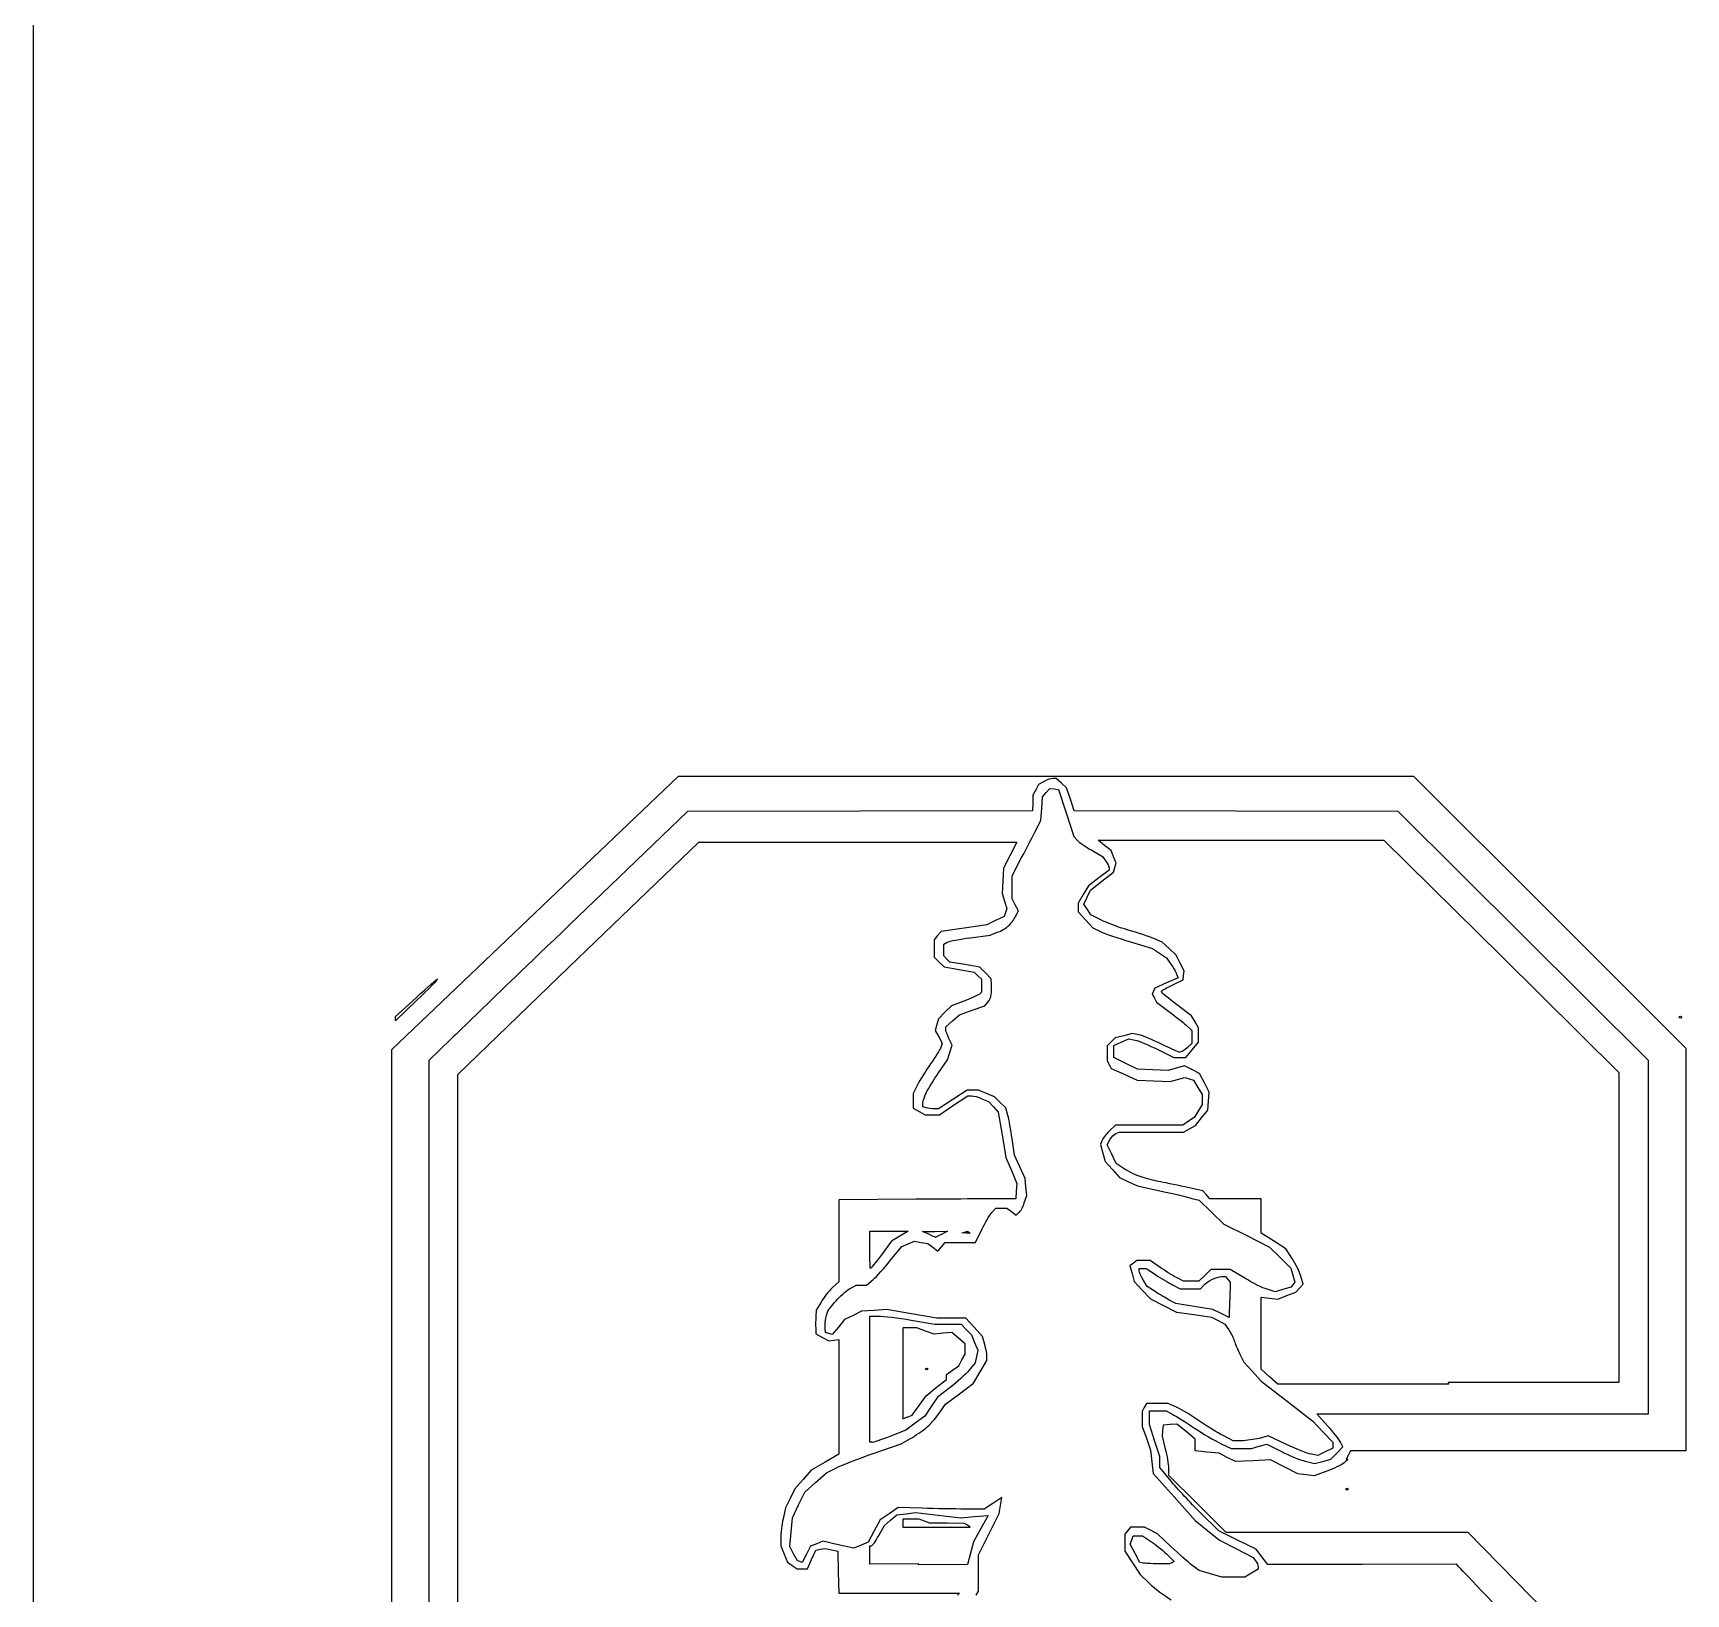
# Model space of a CAD drawing. Extents: x 0.3 to 57.7, y 35.9 to 130.4.
# Drawn here: x 2.695 to 5.85, y 58.101 to 61.082 of the extents above; entities that cross this region are included whole.
import ezdxf

# ---------------------------------------------------------------- set-up
doc = ezdxf.new("R2010")
doc.units = 0
doc.layers.get('0').update_dxf_attribs({"linetype": 'CONTINUOUS'})

msp = doc.modelspace()

# ---------------------------------------------------------------- linework, layer by layer
at = {"color": 5}
for p, q in [((2.694834, 79.110456), (2.694834, 59.100892)), ((2.694834, 59.100892), (2.694834, 54.481264))]:
    msp.add_line(p, q, dxfattribs=at)
at = {"color": 7}
for p, q in [((3.653421, 59.401662), (3.927182, 59.662588)), ((3.927182, 59.662588), (4.628865, 59.662757)), ((4.614434, 59.647034), (4.609071, 59.636818)), ((4.625262, 59.652679), (4.614434, 59.647034)), ((4.628865, 59.662757), (5.330549, 59.662974)), ((4.647902, 59.658182), (4.641987, 59.658182)), ((4.658014, 59.649433), (4.647902, 59.658182)), ((4.668126, 59.640684), (4.658014, 59.649433)), ((4.675396, 59.618784), (4.668126, 59.640684)), ((5.330549, 59.662974), (5.590482, 59.403062)), ((4.603345, 59.611672), (4.602978, 59.596686)), ((4.603712, 59.626658), (4.603345, 59.611672)), ((4.609071, 59.636818), (4.603712, 59.626658)), ((4.620506, 59.601199), (4.621917, 59.623551)), ((4.621917, 59.623551), (4.62908, 59.631397)), ((4.62908, 59.631397), (4.636243, 59.639242)), ((4.636243, 59.639242), (4.644385, 59.638396)), ((4.644385, 59.638396), (4.652524, 59.637549)), ((4.652524, 59.637549), (4.66727, 59.592472)), ((4.682664, 59.596884), (4.675396, 59.618784)), ((3.944091, 59.594993), (3.797171, 59.453963)), ((4.273535, 59.595839), (3.944091, 59.594993)), ((4.602978, 59.596686), (4.273535, 59.595839)), ((4.609838, 59.560446), (4.619095, 59.578847)), ((4.619095, 59.578847), (4.620506, 59.601199)), ((4.66727, 59.592472), (4.682013, 59.547416)), ((4.991904, 59.596037), (4.682664, 59.596884)), ((5.301147, 59.59519), (4.991904, 59.596037)), ((5.540036, 59.357347), (5.301147, 59.59519)), ((4.682013, 59.547416), (4.688575, 59.540106)), ((3.735803, 59.314918), (3.966075, 59.536595)), ((3.966075, 59.536595), (4.269424, 59.536796)), ((4.269424, 59.536796), (4.572773, 59.53699)), ((4.572773, 59.53699), (4.560146, 59.512098)), ((4.715982, 59.521141), (4.736849, 59.509485)), ((4.728142, 59.540371), (5.000948, 59.540414)), ((4.740472, 59.530494), (4.728142, 59.540371)), ((4.752802, 59.520672), (4.740472, 59.530494)), ((4.75773, 59.508904), (4.752802, 59.520672)), ((5.000948, 59.540414), (5.273755, 59.540467)), ((5.273755, 59.540467), (5.498063, 59.318731)), ((4.547523, 59.487235), (4.546111, 59.462907)), ((4.560146, 59.512098), (4.547523, 59.487235)), ((4.563824, 59.47261), (4.5822, 59.50734)), ((4.749394, 59.483492), (4.72948, 59.468337)), ((4.736849, 59.509485), (4.743123, 59.500708)), ((4.749394, 59.487641), (4.749394, 59.483492)), ((4.757408, 59.479524), (4.760033, 59.48833)), ((4.762657, 59.497135), (4.75773, 59.508904)), ((4.760033, 59.48833), (4.762657, 59.497135)), ((4.546111, 59.462907), (4.5447, 59.43858)), ((4.563824, 59.450681), (4.563824, 59.47261)), ((4.709567, 59.453182), (4.699838, 59.4367)), ((4.72948, 59.468337), (4.709567, 59.453182)), ((4.713669, 59.444811), (4.735539, 59.462168)), ((4.735539, 59.462168), (4.757408, 59.479524)), ((4.5447, 59.43858), (4.549365, 59.424243)), ((4.549365, 59.424243), (4.554017, 59.409906)), ((4.563824, 59.428753), (4.563824, 59.450681)), ((4.56985, 59.417181), (4.563824, 59.428753)), ((4.699838, 59.4367), (4.69011, 59.420275)), ((4.69011, 59.420275), (4.69011, 59.411949)), ((4.701046, 59.418339), (4.707367, 59.43149)), ((4.707367, 59.43149), (4.713669, 59.444811)), ((3.379661, 59.140745), (3.653421, 59.401662)), ((4.54888, 59.394609), (4.532271, 59.38682)), ((4.551448, 59.402258), (4.54888, 59.394609)), ((4.554017, 59.409906), (4.551448, 59.402258)), ((4.575875, 59.40561), (4.56985, 59.417181)), ((4.570251, 59.39466), (4.575875, 59.40561)), ((4.69011, 59.411949), (4.69011, 59.403595)), ((4.69011, 59.403595), (4.704032, 59.388271)), ((4.707686, 59.408122), (4.701046, 59.418339)), ((4.704032, 59.388271), (4.717954, 59.372946)), ((4.714324, 59.397849), (4.707686, 59.408122)), ((4.733278, 59.388084), (4.714324, 59.397849)), ((5.590482, 59.403062), (5.850416, 59.143141)), ((4.421784, 59.358174), (4.414872, 59.349962)), ((4.428692, 59.366387), (4.421784, 59.358174)), ((4.472178, 59.372709), (4.428692, 59.366387)), ((4.515663, 59.379031), (4.472178, 59.372709)), ((4.48477, 59.354161), (4.522326, 59.358846)), ((4.532271, 59.38682), (4.515663, 59.379031)), ((4.522326, 59.358846), (4.536006, 59.364575)), ((4.717954, 59.372946), (4.732667, 59.365862)), ((5.778924, 59.119502), (5.540036, 59.357347)), ((4.414872, 59.349962), (4.414872, 59.33348)), ((4.414872, 59.33348), (4.414872, 59.316801)), ((4.433382, 59.342195), (4.440297, 59.345892)), ((4.433382, 59.330793), (4.433382, 59.342195)), ((4.433382, 59.319391), (4.433382, 59.330793)), ((4.78981, 59.346417), (4.832222, 59.333943)), ((4.832222, 59.333943), (4.845515, 59.324968)), ((4.850553, 59.345892), (4.834762, 59.352694)), ((4.845515, 59.324968), (4.858824, 59.31605)), ((4.863741, 59.33339), (4.850553, 59.345892)), ((4.876912, 59.320887), (4.863741, 59.33339)), ((3.505527, 59.093244), (3.735803, 59.314918)), ((4.414872, 59.316801), (4.424637, 59.307798)), ((4.424637, 59.307798), (4.434402, 59.298823)), ((4.439224, 59.313465), (4.433382, 59.319391)), ((4.434402, 59.298823), (4.462909, 59.293602)), ((4.445072, 59.307482), (4.439224, 59.313465)), ((4.473617, 59.302825), (4.445072, 59.307482)), ((4.462909, 59.293602), (4.491417, 59.288353)), ((4.502162, 59.298168), (4.473617, 59.302825)), ((4.513233, 59.287077), (4.502162, 59.298168)), ((4.858824, 59.31605), (4.867122, 59.303914)), ((4.884716, 59.305788), (4.876912, 59.320887)), ((4.892519, 59.290689), (4.884716, 59.305788)), ((5.498063, 59.318731), (5.722373, 59.097014)), ((4.491417, 59.288353), (4.49858, 59.281664)), ((4.49858, 59.281664), (4.505742, 59.27506)), ((4.505742, 59.27506), (4.505742, 59.262501)), ((4.505742, 59.262501), (4.505742, 59.249942)), ((4.52431, 59.275986), (4.513233, 59.287077)), ((4.524677, 59.264781), (4.52431, 59.275986)), ((4.85848, 59.26779), (4.836162, 59.257799)), ((4.880767, 59.277781), (4.85848, 59.26779)), ((4.869702, 59.263822), (4.890431, 59.273841)), ((4.878058, 59.284836), (4.880767, 59.277781)), ((4.890431, 59.273841), (4.891475, 59.282279)), ((4.891475, 59.282279), (4.892519, 59.290689)), ((3.386977, 59.203782), (3.426628, 59.24033)), ((3.427684, 59.234821), (3.386977, 59.195654)), ((3.427684, 59.234657), (3.427684, 59.234821)), ((4.472127, 59.233065), (4.448466, 59.224373)), ((4.505742, 59.249942), (4.500772, 59.245878)), ((4.511799, 59.224452), (4.517644, 59.231197)), ((4.833904, 59.252098), (4.831646, 59.246454)), ((4.831646, 59.246454), (4.835713, 59.23889)), ((4.836162, 59.257799), (4.833904, 59.252098)), ((4.835713, 59.23889), (4.83978, 59.231327)), ((4.83978, 59.231327), (4.862699, 59.213942)), ((3.386977, 59.199718), (3.386977, 59.203782)), ((3.386977, 59.195654), (3.386977, 59.199718)), ((4.423213, 59.199481), (4.420283, 59.188333)), ((4.435839, 59.211927), (4.423213, 59.199481)), ((4.448466, 59.224373), (4.435839, 59.211927)), ((4.450351, 59.19527), (4.463469, 59.206728)), ((4.463469, 59.206728), (4.487633, 59.21559)), ((4.487633, 59.21559), (4.511799, 59.224452)), ((4.906259, 59.205091), (4.877597, 59.226851)), ((4.913165, 59.193464), (4.906259, 59.205091)), ((5.839944, 59.200861), (5.839944, 59.200861)), ((4.420283, 59.188333), (4.417354, 59.177185)), ((4.417354, 59.177185), (4.424059, 59.164852)), ((4.437234, 59.183812), (4.450351, 59.19527)), ((4.437234, 59.178986), (4.437234, 59.183812)), ((4.793419, 59.171326), (4.777053, 59.167065)), ((4.80593, 59.169069), (4.793419, 59.171326)), ((4.8965, 59.187046), (4.907363, 59.177055)), ((4.907363, 59.177055), (4.907363, 59.164779)), ((4.920066, 59.181836), (4.913165, 59.193464)), ((4.920066, 59.168318), (4.920066, 59.181836)), ((4.920066, 59.154856), (4.920066, 59.168318)), ((3.379661, 58.450113), (3.379661, 59.140745)), ((3.493115, 59.160839), (3.450619, 59.119431)), ((4.424059, 59.164852), (4.430765, 59.152547)), ((4.430765, 59.152547), (4.427838, 59.144871)), ((4.449736, 59.149099), (4.443485, 59.16146)), ((4.445192, 59.135213), (4.449736, 59.149099)), ((4.75298, 59.155155), (4.745266, 59.147507)), ((4.745266, 59.147507), (4.745266, 59.133226)), ((4.760693, 59.162803), (4.75298, 59.155155)), ((4.758063, 59.148703), (4.772315, 59.154828)), ((4.758063, 59.137048), (4.758063, 59.148703)), ((4.758063, 59.125392), (4.758063, 59.137048)), ((4.777053, 59.167065), (4.760693, 59.162803)), ((4.772315, 59.154828), (4.786568, 59.160952)), ((4.786568, 59.160952), (4.798988, 59.158694)), ((4.841977, 59.140547), (4.872523, 59.125279)), ((4.895823, 59.125279), (4.907944, 59.140067)), ((4.907363, 59.15253), (4.898224, 59.144092)), ((4.907363, 59.164779), (4.907363, 59.15253)), ((4.907944, 59.140067), (4.920066, 59.154856)), ((5.850416, 59.143141), (5.850416, 58.758684)), ((3.450619, 59.119431), (3.450619, 58.454902)), ((4.423757, 59.096379), (4.440648, 59.121271)), ((4.440648, 59.121271), (4.445192, 59.135213)), ((4.745266, 59.133226), (4.745266, 59.118946)), ((4.745266, 59.118946), (4.749023, 59.111834)), ((4.749023, 59.111834), (4.752779, 59.104722)), ((4.752779, 59.104722), (4.777671, 59.093489)), ((4.780799, 59.114244), (4.758063, 59.125392)), ((4.803535, 59.103096), (4.780799, 59.114244)), ((4.877437, 59.105015), (4.861968, 59.100556)), ((4.872523, 59.125279), (4.884173, 59.125279)), ((4.8929, 59.109475), (4.877437, 59.105015)), ((4.884173, 59.125279), (4.895823, 59.125279)), ((4.907302, 59.10225), (4.8929, 59.109475)), ((5.778924, 58.782187), (5.778924, 59.119502)), ((3.505527, 58.456297), (3.505527, 59.093244)), ((4.383335, 59.073217), (4.374885, 59.056736)), ((4.777671, 59.093489), (4.802566, 59.082257)), ((4.802566, 59.082257), (4.834228, 59.081128)), ((4.832752, 59.101967), (4.803535, 59.103096)), ((4.861968, 59.100556), (4.832752, 59.101967)), ((4.834228, 59.081128), (4.865902, 59.079717)), ((4.865902, 59.079717), (4.87977, 59.083527)), ((4.87977, 59.083527), (4.893655, 59.087337)), ((4.893655, 59.087337), (4.901936, 59.084797)), ((4.901936, 59.084797), (4.910216, 59.082257)), ((4.921704, 59.095025), (4.907302, 59.10225)), ((4.910216, 59.082257), (4.918643, 59.068485)), ((4.931102, 59.077047), (4.921704, 59.095025)), ((4.9405, 59.059098), (4.931102, 59.077047)), ((5.722373, 59.097014), (5.722373, 58.800853)), ((4.374885, 59.056736), (4.374885, 59.042681)), ((4.374885, 59.042681), (4.374885, 59.028655)), ((4.450879, 59.045213), (4.423543, 59.02732)), ((4.478218, 59.063134), (4.450879, 59.045213)), ((4.452186, 59.034243), (4.479251, 59.052164)), ((4.488959, 59.063134), (4.478218, 59.063134)), ((4.479251, 59.052164), (4.486478, 59.052164)), ((4.499701, 59.063134), (4.488959, 59.063134)), ((4.515017, 59.056671), (4.499701, 59.063134)), ((4.506409, 59.04683), (4.51914, 59.041298)), ((4.530333, 59.050236), (4.515017, 59.056671)), ((4.51914, 59.041298), (4.528343, 59.031195)), ((4.541252, 59.039794), (4.530333, 59.050236)), ((4.918643, 59.068485), (4.927065, 59.054712)), ((4.927052, 59.045201), (4.927036, 59.035803)), ((4.927065, 59.054712), (4.927052, 59.045201)), ((4.937339, 59.024582), (4.938919, 59.041826)), ((4.938919, 59.041826), (4.9405, 59.059098)), ((4.374885, 59.028655), (4.386535, 59.022474)), ((4.386535, 59.022474), (4.398185, 59.016293)), ((4.393853, 59.031166), (4.393853, 59.038815)), ((4.400127, 59.029191), (4.393853, 59.031166)), ((4.398185, 59.016293), (4.41165, 59.016293)), ((4.41165, 59.016293), (4.425115, 59.016293)), ((4.423543, 59.02732), (4.414969, 59.027215)), ((4.425115, 59.016293), (4.452186, 59.034243)), ((4.528343, 59.031195), (4.53758, 59.021091)), ((4.53758, 59.021091), (4.544834, 58.977855)), ((4.552171, 59.029295), (4.541252, 59.039794)), ((4.555964, 59.014987), (4.552171, 59.029295)), ((4.911632, 59.010798), (4.900713, 59.003602)), ((4.919325, 59.023301), (4.911632, 59.010798)), ((4.913999, 58.995344), (4.925669, 59.009963)), ((4.927036, 59.035803), (4.919325, 59.023301)), ((4.925669, 59.009963), (4.937339, 59.024582)), ((4.544834, 58.977855), (4.552084, 58.93461)), ((4.761595, 58.996405), (4.749524, 58.98489)), ((4.825694, 58.996405), (4.761595, 58.996405)), ((4.762064, 58.980586), (4.768422, 58.983126)), ((4.768422, 58.983126), (4.829699, 58.983155)), ((4.889794, 58.996405), (4.825694, 58.996405)), ((4.829699, 58.983155), (4.890972, 58.98318)), ((4.900713, 59.003602), (4.889794, 58.996405)), ((4.890972, 58.98318), (4.902487, 58.989276)), ((4.902487, 58.989276), (4.913999, 58.995344)), ((4.568408, 58.938962), (4.564107, 58.969834)), ((4.735218, 58.966264), (4.732791, 58.959152)), ((4.732791, 58.959152), (4.737174, 58.943037)), ((4.74572, 58.958742), (4.750716, 58.968169)), ((4.754294, 58.940906), (4.74572, 58.958742)), ((4.552084, 58.93461), (4.562526, 58.909689)), ((4.578576, 58.916666), (4.568408, 58.938962)), ((4.588742, 58.89437), (4.578576, 58.916666)), ((4.737174, 58.943037), (4.741557, 58.92695)), ((4.741557, 58.92695), (4.755426, 58.911654)), ((4.762868, 58.923126), (4.754294, 58.940906)), ((4.777871, 58.913079), (4.762868, 58.923126)), ((4.562526, 58.909689), (4.572949, 58.884769)), ((4.572949, 58.884769), (4.571904, 58.870207)), ((4.590322, 58.878171), (4.588742, 58.89437)), ((4.755426, 58.911654), (4.769294, 58.896385)), ((4.769294, 58.896385), (4.786287, 58.888286)), ((4.786287, 58.888286), (4.803282, 58.880186)), ((4.380115, 58.854704), (4.232857, 58.853857)), ((4.232857, 58.853857), (4.232857, 58.775529)), ((4.57086, 58.855644), (4.549115, 58.855551)), ((4.571904, 58.870207), (4.57086, 58.855644)), ((4.587291, 58.847776), (4.591903, 58.861971)), ((4.591903, 58.861971), (4.590322, 58.878171)), ((4.803282, 58.880186), (4.848281, 58.870252)), ((4.92781, 58.870548), (4.893623, 58.878253)), ((4.90716, 58.856507), (4.921045, 58.852726)), ((4.921045, 58.852726), (4.94471, 58.829922)), ((4.934778, 58.8629), (4.92781, 58.870548)), ((4.94174, 58.855252), (4.934778, 58.8629)), ((4.990543, 58.855252), (4.94174, 58.855252)), ((5.039344, 58.855252), (4.990543, 58.855252)), ((5.039525, 58.82255), (5.039344, 58.855252)), ((4.525357, 58.829375), (4.532887, 58.837474)), ((4.532887, 58.837474), (4.543262, 58.837474)), ((4.543262, 58.837474), (4.553636, 58.837474)), ((4.553636, 58.837474), (4.562594, 58.831068)), ((4.562594, 58.831068), (4.571552, 58.824662)), ((4.571552, 58.824662), (4.577123, 58.829149)), ((4.94471, 58.829922), (4.968371, 58.807119)), ((5.039702, 58.789849), (5.039525, 58.82255)), ((4.292417, 58.758373), (4.292417, 58.793953)), ((4.292417, 58.793953), (4.328984, 58.793916)), ((4.328984, 58.793916), (4.365552, 58.793874)), ((4.365552, 58.793874), (4.349742, 58.784165)), ((4.393021, 58.793202), (4.416722, 58.793428)), ((4.404897, 58.787953), (4.393021, 58.793202)), ((4.416722, 58.793428), (4.440423, 58.793651)), ((4.440423, 58.793651), (4.42912, 58.787611)), ((4.468146, 58.790439), (4.47335, 58.792133)), ((4.475712, 58.790211), (4.468146, 58.790439)), ((4.47335, 58.792133), (4.478554, 58.793826)), ((4.476068, 58.790103), (4.475712, 58.790211)), ((4.483634, 58.789875), (4.476068, 58.790103)), ((4.478554, 58.793826), (4.481094, 58.79185)), ((4.481094, 58.79185), (4.483634, 58.789875)), ((4.494065, 58.772177), (4.505941, 58.796674)), ((4.968371, 58.807119), (5.0118, 58.785246)), ((5.063268, 58.775089), (5.039702, 58.789849)), ((5.722373, 58.800853), (5.722373, 58.504712)), ((4.232857, 58.775529), (4.232857, 58.697201)), ((4.333951, 58.774513), (4.314441, 58.748464)), ((4.332096, 58.738282), (4.353163, 58.76467)), ((4.349742, 58.784165), (4.333951, 58.774513)), ((4.353163, 58.76467), (4.365265, 58.769552)), ((4.365265, 58.769552), (4.377364, 58.774434)), ((4.377364, 58.774434), (4.390262, 58.772459)), ((4.390262, 58.772459), (4.403173, 58.770483)), ((4.403173, 58.770483), (4.412797, 58.763089)), ((4.412797, 58.763089), (4.422421, 58.755695)), ((4.417245, 58.781826), (4.417281, 58.78228)), ((4.422421, 58.755695), (4.429253, 58.763936)), ((4.429253, 58.763936), (4.436094, 58.772177)), ((4.436094, 58.772177), (4.46508, 58.772177)), ((4.46508, 58.772177), (4.494065, 58.772177)), ((5.0118, 58.785246), (5.055226, 58.763374)), ((5.055226, 58.763374), (5.0758, 58.74328)), ((5.086833, 58.760329), (5.063268, 58.775089)), ((5.098813, 58.741448), (5.086833, 58.760329)), ((5.778924, 58.444861), (5.778924, 58.782187)), ((5.850416, 58.758684), (5.850416, 58.374235)), ((4.795605, 58.732572), (4.788826, 58.727577)), ((4.788826, 58.727577), (4.792947, 58.712676)), ((4.802384, 58.737568), (4.795605, 58.732572)), ((4.814822, 58.737686), (4.802384, 58.737568)), ((4.827259, 58.737805), (4.814822, 58.737686)), ((4.848403, 58.723411), (4.827259, 58.737805)), ((5.0758, 58.74328), (5.096374, 58.723186)), ((4.232857, 58.697201), (4.220636, 58.685659)), ((4.286017, 58.690668), (4.298505, 58.701336)), ((4.293707, 58.722415), (4.293461, 58.722802)), ((4.792947, 58.712676), (4.79707, 58.697774)), ((4.79707, 58.697774), (4.812493, 58.68118)), ((4.806285, 58.718365), (4.806285, 58.722712)), ((4.806285, 58.722712), (4.813196, 58.722697)), ((4.813196, 58.722697), (4.820102, 58.722675)), ((4.822078, 58.68828), (4.814181, 58.700952)), ((4.820102, 58.722675), (4.837874, 58.710793)), ((4.890924, 58.698463), (4.880234, 58.703825)), ((4.905721, 58.698463), (4.890924, 58.698463)), ((4.920529, 58.698463), (4.905721, 58.698463)), ((4.931849, 58.709413), (4.920529, 58.698463)), ((4.943169, 58.720363), (4.931849, 58.709413)), ((4.961787, 58.720363), (4.943169, 58.720363)), ((4.980405, 58.720363), (4.961787, 58.720363)), ((4.963763, 58.70735), (4.97138, 58.70735)), ((4.97138, 58.70735), (4.975964, 58.701734)), ((4.975964, 58.701734), (4.980553, 58.696231)), ((4.980553, 58.696231), (4.979508, 58.662604)), ((5.00801, 58.704192), (4.980405, 58.720363)), ((5.096374, 58.723186), (5.100006, 58.709667)), ((5.103639, 58.696177), (5.099812, 58.691379)), ((5.100006, 58.709667), (5.103639, 58.696177)), ((5.119698, 58.692855), (5.115247, 58.707728)), ((4.255816, 58.685024), (4.266487, 58.690668)), ((4.266487, 58.690668), (4.276252, 58.690668)), ((4.276252, 58.690668), (4.286017, 58.690668)), ((4.812493, 58.68118), (4.827917, 58.664529)), ((4.836917, 58.678318), (4.822078, 58.68828)), ((4.827917, 58.664529), (4.852944, 58.65197)), ((4.876251, 58.655825), (4.863991, 58.662344)), ((4.870336, 58.691264), (4.884992, 58.683615)), ((4.884992, 58.683615), (4.904448, 58.683615)), ((4.904448, 58.683615), (4.923905, 58.683615)), ((4.923905, 58.683615), (4.929067, 58.689937)), ((4.979248, 58.662302), (4.978203, 58.628675)), ((4.979508, 58.662604), (4.979248, 58.662302)), ((5.039403, 58.599081), (5.039403, 58.66785)), ((5.039403, 58.66785), (5.055258, 58.665875)), ((5.066264, 58.678002), (5.050931, 58.682856)), ((5.055258, 58.665875), (5.071116, 58.663899)), ((5.081123, 58.682292), (5.066264, 58.678002)), ((5.071116, 58.663899), (5.088354, 58.670673)), ((5.095982, 58.686581), (5.081123, 58.682292)), ((5.088354, 58.670673), (5.105592, 58.677446)), ((5.099812, 58.691379), (5.095982, 58.686581)), ((5.105592, 58.677446), (5.112645, 58.685151)), ((5.112645, 58.685151), (5.119698, 58.692855)), ((4.189981, 58.642704), (4.189248, 58.630964)), ((4.199221, 58.658339), (4.189981, 58.642704)), ((4.260227, 58.633038), (4.243918, 58.624882)), ((4.276534, 58.641194), (4.260227, 58.633038)), ((4.300385, 58.642606), (4.276534, 58.641194)), ((4.292211, 58.511135), (4.292211, 58.631706)), ((4.292211, 58.631706), (4.309029, 58.631675)), ((4.324233, 58.644017), (4.300385, 58.642606)), ((4.372109, 58.635917), (4.324233, 58.644017)), ((4.419987, 58.627817), (4.372109, 58.635917)), ((4.852944, 58.65197), (4.877972, 58.639411)), ((4.911803, 58.650209), (4.876251, 58.655825)), ((4.877972, 58.639411), (4.911342, 58.634528)), ((4.911342, 58.634528), (4.944713, 58.629646)), ((4.947356, 58.644367), (4.911803, 58.650209)), ((4.96278, 58.636521), (4.947356, 58.644367)), ((4.978203, 58.628675), (4.96278, 58.636521)), ((4.18902, 58.608358), (4.189556, 58.597492)), ((4.207539, 58.600357), (4.207172, 58.607017)), ((4.214135, 58.598381), (4.207539, 58.600357)), ((4.232321, 58.610658), (4.220725, 58.596406)), ((4.243918, 58.624882), (4.232321, 58.610658)), ((4.368878, 58.60901), (4.355518, 58.60901)), ((4.355518, 58.60901), (4.355518, 58.522131)), ((4.382236, 58.60901), (4.368878, 58.60901)), ((4.371291, 58.623886), (4.416753, 58.616096)), ((4.39874, 58.603083), (4.382236, 58.60901)), ((4.415247, 58.5971), (4.39874, 58.603083)), ((4.416753, 58.616096), (4.441631, 58.616068)), ((4.44771, 58.627817), (4.419987, 58.627817)), ((4.448846, 58.600487), (4.432045, 58.598793)), ((4.441631, 58.616068), (4.466497, 58.61604)), ((4.475433, 58.627817), (4.44771, 58.627817)), ((4.46152, 58.589706), (4.448846, 58.600487)), ((4.466497, 58.61604), (4.476418, 58.605993)), ((4.491452, 58.610319), (4.475433, 58.627817)), ((4.476418, 58.605993), (4.486343, 58.595946)), ((4.507471, 58.592793), (4.491452, 58.610319)), ((4.944713, 58.629646), (4.957255, 58.622901)), ((4.957255, 58.622901), (4.969797, 58.616128)), ((4.969797, 58.616128), (4.977504, 58.605149)), ((4.189556, 58.597492), (4.201923, 58.590917)), ((4.201923, 58.590917), (4.21429, 58.584397)), ((4.220725, 58.596406), (4.214135, 58.598381)), ((4.21429, 58.584397), (4.223671, 58.585808)), ((4.223671, 58.585808), (4.233049, 58.587219)), ((4.233049, 58.587219), (4.233049, 58.477602)), ((4.432045, 58.598793), (4.415247, 58.5971)), ((4.474195, 58.578925), (4.46152, 58.589706)), ((4.474195, 58.569019), (4.474195, 58.578925)), ((4.474195, 58.559169), (4.474195, 58.569019)), ((4.486343, 58.595946), (4.492369, 58.581383)), ((4.492369, 58.581383), (4.498394, 58.56682)), ((4.51169, 58.57761), (4.507471, 58.592793)), ((5.039403, 58.530312), (5.039403, 58.599081)), ((4.450471, 58.528153), (4.462415, 58.536507)), ((4.462415, 58.536507), (4.468305, 58.547824)), ((4.468305, 58.547824), (4.474195, 58.559169)), ((4.493484, 58.542465), (4.481585, 58.52793)), ((4.495939, 58.554685), (4.493484, 58.542465)), ((4.498394, 58.56682), (4.495939, 58.554685)), ((4.503138, 58.525032), (4.515965, 58.546509)), ((4.515965, 58.546509), (4.515935, 58.554468)), ((4.998899, 58.558921), (5.006562, 58.543766)), ((5.006562, 58.543766), (5.023066, 58.525647)), ((4.292211, 58.39057), (4.292211, 58.511135)), ((4.355518, 58.522131), (4.355518, 58.435246)), ((4.400931, 58.528929), (4.400931, 58.528929)), ((4.419307, 58.495161), (4.438433, 58.510825)), ((4.438433, 58.510825), (4.438488, 58.515312)), ((4.438488, 58.515312), (4.438545, 58.519799)), ((4.438545, 58.519799), (4.450471, 58.528153)), ((4.490314, 58.503526), (4.503138, 58.525032)), ((5.023066, 58.525647), (5.03959, 58.507528)), ((5.055213, 58.515862), (5.039403, 58.530312)), ((5.03959, 58.507528), (5.089004, 58.469101)), ((5.071023, 58.501413), (5.055213, 58.515862)), ((5.722373, 58.504712), (5.396245, 58.504712)), ((5.396245, 58.504712), (5.397151, 58.501413)), ((4.233049, 58.477602), (4.233049, 58.367972)), ((4.386733, 58.460928), (4.400181, 58.479526)), ((4.400181, 58.479526), (4.419307, 58.495161)), ((4.421303, 58.476941), (4.409286, 58.458681)), ((4.445515, 58.495257), (4.421303, 58.476941)), ((4.437047, 58.463366), (4.46368, 58.483432)), ((4.46368, 58.483432), (4.490314, 58.503526)), ((5.397151, 58.501413), (5.071023, 58.501413)), ((3.379661, 57.759462), (3.379661, 58.450113)), ((3.450619, 58.454902), (3.450619, 57.790359)), ((3.505527, 57.819352), (3.505527, 58.456297)), ((4.364364, 58.438322), (4.373285, 58.442358)), ((4.373285, 58.442358), (4.386733, 58.460928)), ((4.409286, 58.458681), (4.397269, 58.440422)), ((4.424172, 58.445191), (4.437047, 58.463366)), ((4.816402, 58.457124), (4.812299, 58.449504)), ((4.812299, 58.449504), (4.812299, 58.435138)), ((4.820506, 58.464744), (4.816402, 58.457124)), ((4.841117, 58.464648), (4.820506, 58.464744)), ((4.826132, 58.437529), (4.826075, 58.45037)), ((4.826075, 58.45037), (4.842091, 58.45037)), ((4.861727, 58.464569), (4.841117, 58.464648)), ((4.842091, 58.45037), (4.85811, 58.45037)), ((4.85811, 58.45037), (4.870784, 58.443653)), ((4.878965, 58.456807), (4.861727, 58.464569)), ((5.089004, 58.469101), (5.138418, 58.430674)), ((5.166246, 58.422311), (5.145619, 58.444861)), ((5.145619, 58.444861), (5.462273, 58.444861)), ((5.462273, 58.444861), (5.778924, 58.444861)), ((4.361099, 58.413526), (4.330604, 58.401757)), ((4.355518, 58.435246), (4.364439, 58.439281)), ((4.379184, 58.426903), (4.361099, 58.413526)), ((4.364439, 58.439281), (4.364364, 58.438322)), ((4.397269, 58.440422), (4.379184, 58.426903)), ((4.812299, 58.435138), (4.812299, 58.420802)), ((4.812299, 58.420802), (4.820303, 58.398196)), ((4.826189, 58.424829), (4.826132, 58.437529)), ((4.836007, 58.394151), (4.826189, 58.424829)), ((4.85127, 58.412589), (4.850226, 58.402006)), ((4.852314, 58.423172), (4.85127, 58.412589)), ((4.865412, 58.424301), (4.852314, 58.423172)), ((4.87851, 58.42543), (4.865412, 58.424301)), ((4.896059, 58.410924), (4.87851, 58.42543)), ((4.913607, 58.396418), (4.896059, 58.410924)), ((5.138418, 58.430674), (5.157195, 58.410692)), ((5.157195, 58.410692), (5.175971, 58.390711)), ((4.296298, 58.39057), (4.292211, 58.39057)), ((4.296016, 58.389988), (4.296298, 58.39057)), ((4.298631, 58.368906), (4.352001, 58.387505)), ((4.352001, 58.387505), (4.369778, 58.397806)), ((4.820303, 58.398196), (4.828307, 58.37559)), ((4.845828, 58.363474), (4.836007, 58.394151)), ((4.850226, 58.402006), (4.856359, 58.378384)), ((4.913607, 58.38527), (4.913607, 58.396418)), ((4.913607, 58.374122), (4.913607, 58.38527)), ((4.961801, 58.388431), (4.982284, 58.37875)), ((4.985966, 58.393533), (4.966691, 58.403467)), ((4.982284, 58.37875), (5.0016, 58.378708)), ((5.001844, 58.393533), (4.985966, 58.393533)), ((5.0016, 58.378708), (5.020923, 58.378663)), ((5.020923, 58.378663), (5.035506, 58.382896)), ((5.052981, 58.402649), (5.035359, 58.398105)), ((5.035506, 58.382896), (5.050088, 58.38713)), ((5.050088, 58.38713), (5.078065, 58.372877)), ((5.087795, 58.386478), (5.052981, 58.402649)), ((5.175971, 58.379337), (5.161961, 58.372508)), ((5.175971, 58.390711), (5.175971, 58.385123)), ((5.175971, 58.385123), (5.175971, 58.379337)), ((5.183854, 58.36997), (5.19518, 58.381683)), ((5.19518, 58.381683), (5.191023, 58.390686)), ((4.206828, 58.352704), (4.180604, 58.337436)), ((4.233049, 58.367972), (4.206828, 58.352704)), ((4.828307, 58.37559), (4.830818, 58.35335)), ((4.830818, 58.35335), (4.83333, 58.331111)), ((4.845828, 58.353088), (4.845828, 58.363474)), ((4.845828, 58.342617), (4.845828, 58.353088)), ((4.936323, 58.371864), (4.913607, 58.374122)), ((4.959009, 58.369606), (4.936323, 58.371864)), ((4.974709, 58.361704), (4.959009, 58.369606)), ((4.990428, 58.353802), (4.974709, 58.361704)), ((5.023962, 58.355495), (4.990428, 58.353802)), ((5.057491, 58.357189), (5.023962, 58.355495)), ((5.083486, 58.343924), (5.057491, 58.357189)), ((5.123636, 58.354307), (5.141241, 58.350017)), ((5.147943, 58.365678), (5.135269, 58.367653)), ((5.141241, 58.350017), (5.156874, 58.354138)), ((5.161961, 58.372508), (5.147943, 58.365678)), ((5.156874, 58.354138), (5.172512, 58.358258)), ((5.172512, 58.358258), (5.183854, 58.36997)), ((5.206062, 58.366417), (5.201845, 58.3586)), ((5.201845, 58.3586), (5.204583, 58.3586)), ((5.210275, 58.374235), (5.206062, 58.366417)), ((5.530344, 58.374235), (5.210275, 58.374235)), ((5.850416, 58.374235), (5.530344, 58.374235)), ((4.164887, 58.31943), (4.14917, 58.301453)), ((4.180604, 58.337436), (4.164887, 58.31943)), ((4.188865, 58.313958), (4.209323, 58.332415)), ((4.209323, 58.332415), (4.227295, 58.34139)), ((4.83333, 58.331111), (4.873466, 58.286162)), ((4.867334, 58.316455), (4.845828, 58.342617)), ((4.862491, 58.341178), (4.862491, 58.327547)), ((4.862491, 58.327547), (4.917167, 58.273383)), ((5.109482, 58.330519), (5.083486, 58.343924)), ((5.125218, 58.328543), (5.109482, 58.330519)), ((5.140955, 58.326568), (5.125218, 58.328543)), ((5.164656, 58.33526), (5.140955, 58.326568)), ((4.14917, 58.301453), (4.140192, 58.283475)), ((4.156457, 58.270975), (4.168401, 58.2955)), ((4.168401, 58.2955), (4.188865, 58.313958)), ((4.544581, 58.285256), (4.527467, 58.273967)), ((4.542012, 58.270044), (4.544581, 58.285256)), ((4.873466, 58.286162), (4.913603, 58.241198)), ((5.203476, 58.299528), (5.203476, 58.299528)), ((4.131215, 58.265526), (4.126761, 58.244472)), ((4.140192, 58.283475), (4.131215, 58.265526)), ((4.144513, 58.246591), (4.156457, 58.270975)), ((4.329269, 58.254211), (4.312087, 58.242358)), ((4.34645, 58.266065), (4.329269, 58.254211)), ((4.343602, 58.25188), (4.361664, 58.254138)), ((4.392525, 58.264654), (4.34645, 58.266065)), ((4.361664, 58.254138), (4.379709, 58.256396)), ((4.379709, 58.256396), (4.42298, 58.251513)), ((4.51035, 58.262678), (4.474476, 58.26296)), ((4.527467, 58.273967), (4.51035, 58.262678)), ((4.519531, 58.215299), (4.539444, 58.254832)), ((4.539444, 58.254832), (4.542012, 58.270044)), ((4.917167, 58.273383), (4.971839, 58.219199)), ((4.958492, 58.221392), (4.923668, 58.255843)), ((4.142086, 58.219075), (4.144513, 58.246591)), ((4.300767, 58.221191), (4.289447, 58.200025)), ((4.312087, 58.242358), (4.300767, 58.221191)), ((4.309492, 58.212454), (4.32009, 58.231786)), ((4.32009, 58.231786), (4.331847, 58.241833)), ((4.331847, 58.241833), (4.343602, 58.25188)), ((4.371069, 58.244009), (4.355515, 58.244009)), ((4.355515, 58.244009), (4.355515, 58.236191)), ((4.355515, 58.236191), (4.355515, 58.228374)), ((4.355515, 58.228374), (4.419754, 58.228428)), ((4.386622, 58.244009), (4.371069, 58.244009)), ((4.396734, 58.240171), (4.386622, 58.244009)), ((4.406846, 58.236333), (4.396734, 58.240171)), ((4.439984, 58.23605), (4.406846, 58.236333)), ((4.419708, 58.228535), (4.48395, 58.2286)), ((4.419754, 58.228428), (4.419708, 58.228535)), ((4.42298, 58.251513), (4.466251, 58.246631)), ((4.473129, 58.235768), (4.439984, 58.23605)), ((4.466251, 58.246631), (4.492131, 58.248606)), ((4.478531, 58.232184), (4.473129, 58.235768)), ((4.48395, 58.2286), (4.478531, 58.232184)), ((4.504069, 58.225775), (4.490102, 58.200685)), ((4.492131, 58.248606), (4.518008, 58.250864)), ((4.518008, 58.250864), (4.504069, 58.225775)), ((4.784327, 58.221719), (4.778923, 58.21503)), ((4.789737, 58.228436), (4.784327, 58.221719)), ((4.803275, 58.228436), (4.789737, 58.228436)), ((4.816814, 58.228436), (4.803275, 58.228436)), ((4.829491, 58.22186), (4.816814, 58.228436)), ((4.842166, 58.215284), (4.829491, 58.22186)), ((4.913603, 58.241198), (4.936894, 58.22243)), ((4.936894, 58.22243), (4.960186, 58.203663)), ((4.994155, 58.203922), (4.958492, 58.221392)), ((4.122311, 58.207986), (4.122311, 58.192577)), ((4.122311, 58.192577), (4.128587, 58.177055)), ((4.139659, 58.191558), (4.142086, 58.219075)), ((4.146822, 58.177814), (4.139659, 58.191558)), ((4.179278, 58.192066), (4.171381, 58.176657)), ((4.191012, 58.196807), (4.179278, 58.192066)), ((4.202727, 58.201549), (4.191012, 58.196807)), ((4.232175, 58.194832), (4.202727, 58.201549)), ((4.261637, 58.188087), (4.232175, 58.194832)), ((4.275542, 58.194098), (4.261637, 58.188087)), ((4.289447, 58.200025), (4.275542, 58.194098)), ((4.292215, 58.175342), (4.292215, 58.193122)), ((4.292215, 58.193122), (4.29557, 58.193122)), ((4.490102, 58.200685), (4.484553, 58.178898)), ((4.499617, 58.175765), (4.519531, 58.215299)), ((4.778923, 58.21503), (4.779021, 58.199028)), ((4.779021, 58.199028), (4.779118, 58.182942)), ((4.789575, 58.19602), (4.792284, 58.20412)), ((4.798789, 58.178522), (4.789575, 58.19602)), ((4.792284, 58.20412), (4.794993, 58.21222)), ((4.794993, 58.21222), (4.804041, 58.21222)), ((4.804041, 58.21222), (4.813089, 58.21222)), ((4.813089, 58.21222), (4.828459, 58.201862)), ((4.86787, 58.190816), (4.842166, 58.215284)), ((4.960186, 58.203663), (4.992103, 58.187265)), ((4.971839, 58.219199), (5.202787, 58.219159)), ((5.029817, 58.186453), (4.994155, 58.203922)), ((5.202787, 58.219159), (5.433731, 58.21912)), ((5.433731, 58.21912), (5.642233, 58.006671)), ((4.128587, 58.177055), (4.134864, 58.161532)), ((4.134864, 58.161532), (4.144262, 58.155239)), ((4.153985, 58.16407), (4.146822, 58.177814)), ((4.158735, 58.162658), (4.153985, 58.16407)), ((4.163484, 58.161247), (4.158735, 58.162658)), ((4.171381, 58.176657), (4.163484, 58.161247)), ((4.173297, 58.148945), (4.18112, 58.166725)), ((4.18112, 58.166725), (4.188943, 58.184562)), ((4.188943, 58.184562), (4.19813, 58.186255)), ((4.19813, 58.186255), (4.207305, 58.187948)), ((4.207305, 58.187948), (4.219181, 58.185408)), ((4.219181, 58.185408), (4.231057, 58.182868)), ((4.231057, 58.182868), (4.232101, 58.142629)), ((4.292215, 58.157646), (4.292215, 58.175342)), ((4.385651, 58.158493), (4.292215, 58.157646)), ((4.385565, 58.156263), (4.385651, 58.158493)), ((4.484553, 58.178898), (4.479002, 58.15711)), ((4.499671, 58.140919), (4.499617, 58.175765)), ((4.779118, 58.182942), (4.793683, 58.16042)), ((4.793683, 58.16042), (4.808249, 58.137899)), ((4.808001, 58.161024), (4.798789, 58.178522)), ((4.813993, 58.159896), (4.808001, 58.161024)), ((4.842344, 58.158594), (4.842234, 58.158484)), ((4.864603, 58.158372), (4.842344, 58.158594)), ((4.858631, 58.17728), (4.873428, 58.162887)), ((4.869014, 58.160629), (4.864603, 58.158372)), ((4.873428, 58.162887), (4.869014, 58.160629)), ((4.992103, 58.187265), (5.024019, 58.170812)), ((5.024019, 58.170812), (5.028836, 58.164462)), ((5.04092, 58.171805), (5.029817, 58.186453)), ((5.052028, 58.157158), (5.04092, 58.171805)), ((5.232165, 58.15744), (5.052028, 58.157158)), ((5.412299, 58.157722), (5.232165, 58.15744)), ((5.417074, 58.152671), (5.412299, 58.157722)), ((4.144262, 58.155239), (4.15366, 58.148945)), ((4.15366, 58.148945), (4.163479, 58.148945)), ((4.163479, 58.148945), (4.173297, 58.148945)), ((4.232101, 58.142629), (4.233145, 58.102381)), ((4.479002, 58.15711), (4.385565, 58.156263)), ((4.499729, 58.106076), (4.499671, 58.140919)), ((4.808249, 58.137899), (4.826257, 58.12074)), ((4.921252, 58.145669), (4.907403, 58.156111)), ((4.942712, 58.139234), (4.921252, 58.145669)), ((4.964172, 58.132799), (4.942712, 58.139234)), ((4.986208, 58.132816), (4.964172, 58.132799)), ((5.008239, 58.132825), (4.986208, 58.132816)), ((5.021063, 58.140586), (5.008239, 58.132825)), ((5.03389, 58.148347), (5.021063, 58.140586)), ((5.033764, 58.153201), (5.03389, 58.148347)), ((4.233145, 58.102381), (4.348442, 58.102381)), ((4.348442, 58.102381), (4.463736, 58.102381)), ((4.463736, 58.102381), (4.459737, 58.09843)), ((4.495625, 58.098456), (4.499729, 58.106076))]:
    msp.add_line(p, q, dxfattribs=at)
for points in [[(4.641987, 59.658182), (4.638682, 59.658182), (4.631195, 59.656207), (4.625262, 59.652679)], [(4.5822, 59.50734), (4.592312, 59.526362), (4.604732, 59.550351), (4.609838, 59.560446)], [(4.688575, 59.540106), (4.692207, 59.536155), (4.704529, 59.527688), (4.715982, 59.521141)], [(4.743123, 59.500708), (4.746555, 59.495882), (4.749394, 59.489786), (4.749394, 59.487641)], [(3.797171, 59.453963), (3.716368, 59.376406), (3.62446, 59.288042), (3.592932, 59.25759)], [(4.557153, 59.376908), (4.561256, 59.380634), (4.56716, 59.388479), (4.570251, 59.39466)], [(4.785587, 59.368893), (4.767231, 59.374058), (4.743701, 59.383089), (4.733278, 59.388084)], [(4.536006, 59.364575), (4.543535, 59.367115), (4.553055, 59.373183), (4.557153, 59.376908)], [(4.732667, 59.365862), (4.740786, 59.362024), (4.76648, 59.353331), (4.78981, 59.346417)], [(4.834762, 59.352694), (4.826078, 59.356363), (4.803949, 59.363729), (4.785587, 59.368893)], [(4.440297, 59.345892), (4.44409, 59.347585), (4.464122, 59.351847), (4.48477, 59.354161)], [(4.867122, 59.303914), (4.871682, 59.297028), (4.876604, 59.288646), (4.878058, 59.284836)], [(3.426628, 59.24033), (3.448427, 59.260311), (3.466753, 59.276206), (3.467332, 59.275353)], [(3.467332, 59.275353), (3.467868, 59.274507), (3.450074, 59.256275), (3.427684, 59.234657)], [(4.52431, 59.24576), (4.524677, 59.249993), (4.524847, 59.258657), (4.524677, 59.264781)], [(4.848967, 59.251235), (4.848974, 59.252646), (4.858311, 59.258573), (4.869702, 59.263822)], [(3.592932, 59.25759), (3.561411, 59.227223), (3.516486, 59.183614), (3.493115, 59.160839)], [(4.500772, 59.245878), (4.497843, 59.244185), (4.485112, 59.237891), (4.472127, 59.233065)], [(4.517644, 59.231197), (4.520912, 59.234838), (4.523845, 59.241442), (4.52431, 59.24576)], [(4.877597, 59.226851), (4.861844, 59.238591), (4.848947, 59.249654), (4.848967, 59.251235)], [(4.862699, 59.213942), (4.875326, 59.20429), (4.890507, 59.192126), (4.8965, 59.187046)], [(5.837686, 59.202554), (5.837686, 59.203401), (5.83842, 59.204248), (5.839944, 59.204248)], [(5.839944, 59.200861), (5.8389, 59.200861), (5.837686, 59.201708), (5.837686, 59.202554)], [(5.839944, 59.204248), (5.840988, 59.204248), (5.842202, 59.203401), (5.842202, 59.202554)], [(5.842202, 59.202554), (5.842202, 59.201708), (5.841468, 59.200861), (5.839944, 59.200861)], [(4.443485, 59.16146), (4.440078, 59.168459), (4.437234, 59.17622), (4.437234, 59.178986)], [(4.848996, 59.150893), (4.832178, 59.159134), (4.812813, 59.167262), (4.80593, 59.169069)], [(4.427838, 59.144871), (4.426427, 59.140722), (4.417585, 59.126414), (4.408427, 59.113584)], [(4.798988, 59.158694), (4.805804, 59.157283), (4.825187, 59.148901), (4.841977, 59.140547)], [(4.884319, 59.135625), (4.88161, 59.135625), (4.865817, 59.142653), (4.848996, 59.150893)], [(4.898224, 59.144092), (4.893206, 59.139463), (4.886938, 59.135625), (4.884319, 59.135625)], [(4.408427, 59.113584), (4.399292, 59.100573), (4.388006, 59.082522), (4.383335, 59.073217)], [(4.40035, 59.058993), (4.403934, 59.066077), (4.414492, 59.082644), (4.423757, 59.096379)], [(4.393853, 59.038815), (4.393853, 59.042963), (4.396901, 59.052333), (4.40035, 59.058993)], [(4.486478, 59.052164), (4.490478, 59.052164), (4.499449, 59.050188), (4.506409, 59.04683)], [(4.414969, 59.027215), (4.410236, 59.027179), (4.403598, 59.028062), (4.400127, 59.029191)], [(4.564107, 58.969834), (4.561595, 58.986965), (4.558081, 59.007197), (4.555964, 59.014987)], [(4.749524, 58.98489), (4.742858, 58.978427), (4.736426, 58.970102), (4.735218, 58.966264)], [(4.750716, 58.968169), (4.753645, 58.973164), (4.758592, 58.979034), (4.762064, 58.980586)], [(4.810461, 58.897359), (4.80077, 58.899899), (4.786122, 58.907942), (4.777871, 58.913079)], [(4.843738, 58.888864), (4.83511, 58.890275), (4.82013, 58.894085), (4.810461, 58.897359)], [(4.893623, 58.878253), (4.874827, 58.88243), (4.852371, 58.887058), (4.843738, 58.888864)], [(4.549115, 58.855551), (4.537151, 58.855489), (4.461105, 58.855269), (4.380115, 58.854704)], [(4.848281, 58.870252), (4.87303, 58.865031), (4.899524, 58.858793), (4.90716, 58.856507)], [(4.505941, 58.796674), (4.512437, 58.81022), (4.521212, 58.82467), (4.525357, 58.829375)], [(4.577123, 58.829149), (4.580252, 58.831124), (4.58474, 58.840127), (4.587291, 58.847776)], [(4.293461, 58.722802), (4.292925, 58.722802), (4.292417, 58.738663), (4.292417, 58.758373)], [(4.417281, 58.78228), (4.417054, 58.782365), (4.411388, 58.784256), (4.404897, 58.787953)], [(4.42912, 58.787611), (4.422886, 58.785071), (4.417541, 58.781628), (4.417245, 58.781826)], [(4.314441, 58.748464), (4.3037, 58.734015), (4.294378, 58.722415), (4.293707, 58.722415)], [(4.298505, 58.701336), (4.305369, 58.707122), (4.320516, 58.723744), (4.332096, 58.738282)], [(5.115247, 58.707728), (5.112679, 58.715743), (5.105429, 58.730871), (5.098813, 58.741448)], [(4.814181, 58.700952), (4.809815, 58.708092), (4.806285, 58.715797), (4.806285, 58.718365)], [(4.837874, 58.710793), (4.847656, 58.703992), (4.862258, 58.695384), (4.870336, 58.691264)], [(4.880234, 58.703825), (4.874344, 58.706365), (4.860026, 58.715622), (4.848403, 58.723411)], [(4.929067, 58.689937), (4.932041, 58.693521), (4.939142, 58.698573), (4.94517, 58.701678)], [(4.94517, 58.701678), (4.951196, 58.704218), (4.959547, 58.70735), (4.963763, 58.70735)], [(5.050931, 58.682856), (5.042509, 58.685114), (5.023186, 58.694907), (5.00801, 58.704192)], [(4.220636, 58.685659), (4.213914, 58.679055), (4.204251, 58.666947), (4.199221, 58.658339)], [(4.212394, 58.641223), (4.214821, 58.645456), (4.222872, 58.656011), (4.230769, 58.664167)], [(4.230769, 58.664167), (4.238666, 58.672324), (4.249912, 58.681919), (4.255816, 58.685024)], [(4.863991, 58.662344), (4.857248, 58.665928), (4.845034, 58.673182), (4.836917, 58.678318)], [(4.189248, 58.630964), (4.188881, 58.624275), (4.188711, 58.614313), (4.18902, 58.608358)], [(4.207539, 58.623245), (4.207906, 58.628551), (4.210277, 58.63682), (4.212394, 58.641223)], [(4.309029, 58.631675), (4.318286, 58.631664), (4.346287, 58.628091), (4.371291, 58.623886)], [(4.207172, 58.607017), (4.206945, 58.61063), (4.207115, 58.618024), (4.207539, 58.623245)], [(4.977504, 58.605149), (4.981721, 58.598968), (4.986535, 58.589853), (4.988226, 58.584152)], [(4.515935, 58.554468), (4.515923, 58.558757), (4.514354, 58.569425), (4.51169, 58.57761)], [(4.988226, 58.584152), (4.989637, 58.578761), (4.994675, 58.56736), (4.998899, 58.558921)], [(4.398674, 58.530623), (4.398674, 58.531469), (4.399407, 58.532316), (4.400931, 58.532316)], [(4.400931, 58.528929), (4.399887, 58.528929), (4.398674, 58.529776), (4.398674, 58.530623)], [(4.400931, 58.532316), (4.401976, 58.532316), (4.403189, 58.531469), (4.403189, 58.530623)], [(4.403189, 58.530623), (4.403189, 58.529776), (4.402455, 58.528929), (4.400931, 58.528929)], [(4.481585, 58.52793), (4.475063, 58.520084), (4.458801, 58.505352), (4.445515, 58.495257)], [(4.399421, 58.417562), (4.405918, 58.422811), (4.41708, 58.435624), (4.424172, 58.445191)], [(4.870784, 58.443653), (4.877769, 58.440041), (4.896467, 58.428441), (4.912386, 58.417604)], [(4.921806, 58.430984), (4.907715, 58.440975), (4.888452, 58.452518), (4.878965, 58.456807)], [(4.369778, 58.397806), (4.37956, 58.403422), (4.392915, 58.412453), (4.399421, 58.417562)], [(4.912386, 58.417604), (4.928289, 58.406767), (4.950545, 58.393925), (4.961801, 58.388431)], [(4.966691, 58.403467), (4.956093, 58.408689), (4.935889, 58.421445), (4.921806, 58.430984)], [(5.191023, 58.390686), (5.188567, 58.395596), (5.177575, 58.409848), (5.166246, 58.422311)], [(4.330604, 58.401757), (4.313806, 58.395012), (4.29827, 58.389988), (4.296016, 58.389988)], [(4.856359, 58.378384), (4.859765, 58.365401), (4.862491, 58.348564), (4.862491, 58.341178)], [(5.035359, 58.398105), (5.025651, 58.39613), (5.010591, 58.393533), (5.001844, 58.393533)], [(5.135269, 58.367653), (5.128287, 58.368782), (5.106927, 58.377672), (5.087795, 58.386478)], [(4.227295, 58.34139), (4.237161, 58.346272), (4.26928, 58.358944), (4.298631, 58.368906)], [(5.078065, 58.372877), (5.093435, 58.365173), (5.113951, 58.35696), (5.123636, 58.354307)], [(5.197804, 58.351262), (5.1926, 58.347283), (5.177687, 58.339973), (5.164656, 58.33526)], [(5.204583, 58.3586), (5.205825, 58.3586), (5.203172, 58.35606), (5.197804, 58.351262)], [(4.923668, 58.255843), (4.904525, 58.27478), (4.879166, 58.302076), (4.867334, 58.316455)], [(5.201218, 58.301221), (5.201218, 58.302068), (5.201952, 58.302914), (5.203476, 58.302914)], [(5.203476, 58.299528), (5.202431, 58.299528), (5.201218, 58.300374), (5.201218, 58.301221)], [(5.203476, 58.302914), (5.20452, 58.302914), (5.205733, 58.302068), (5.205733, 58.301221)], [(5.205733, 58.301221), (5.205733, 58.300374), (5.205, 58.299528), (5.203476, 58.299528)], [(4.474476, 58.26296), (4.45474, 58.263166), (4.417867, 58.263807), (4.392525, 58.264654)], [(4.126761, 58.244472), (4.124193, 58.233014), (4.122311, 58.216588), (4.122311, 58.207986)], [(4.29557, 58.193122), (4.297151, 58.193122), (4.303693, 58.201786), (4.309492, 58.212454)], [(4.828459, 58.201862), (4.836909, 58.196161), (4.850515, 58.185296), (4.858631, 58.17728)], [(4.907403, 58.156111), (4.899812, 58.161784), (4.881986, 58.177475), (4.86787, 58.190816)], [(4.842234, 58.158484), (4.829968, 58.158611), (4.817257, 58.159331), (4.813993, 58.159896)], [(5.028836, 58.164462), (5.031574, 58.160878), (5.03371, 58.15608), (5.033764, 58.153201)], [(5.557586, 58.005128), (5.482926, 58.083399), (5.419695, 58.149792), (5.417074, 58.152671)], [(4.826257, 58.12074), (4.836146, 58.111483), (4.854848, 58.097485), (4.867814, 58.08958)]]:
    msp.add_open_spline(points, degree=3, dxfattribs=at)

doc.saveas('drawing.dxf')
